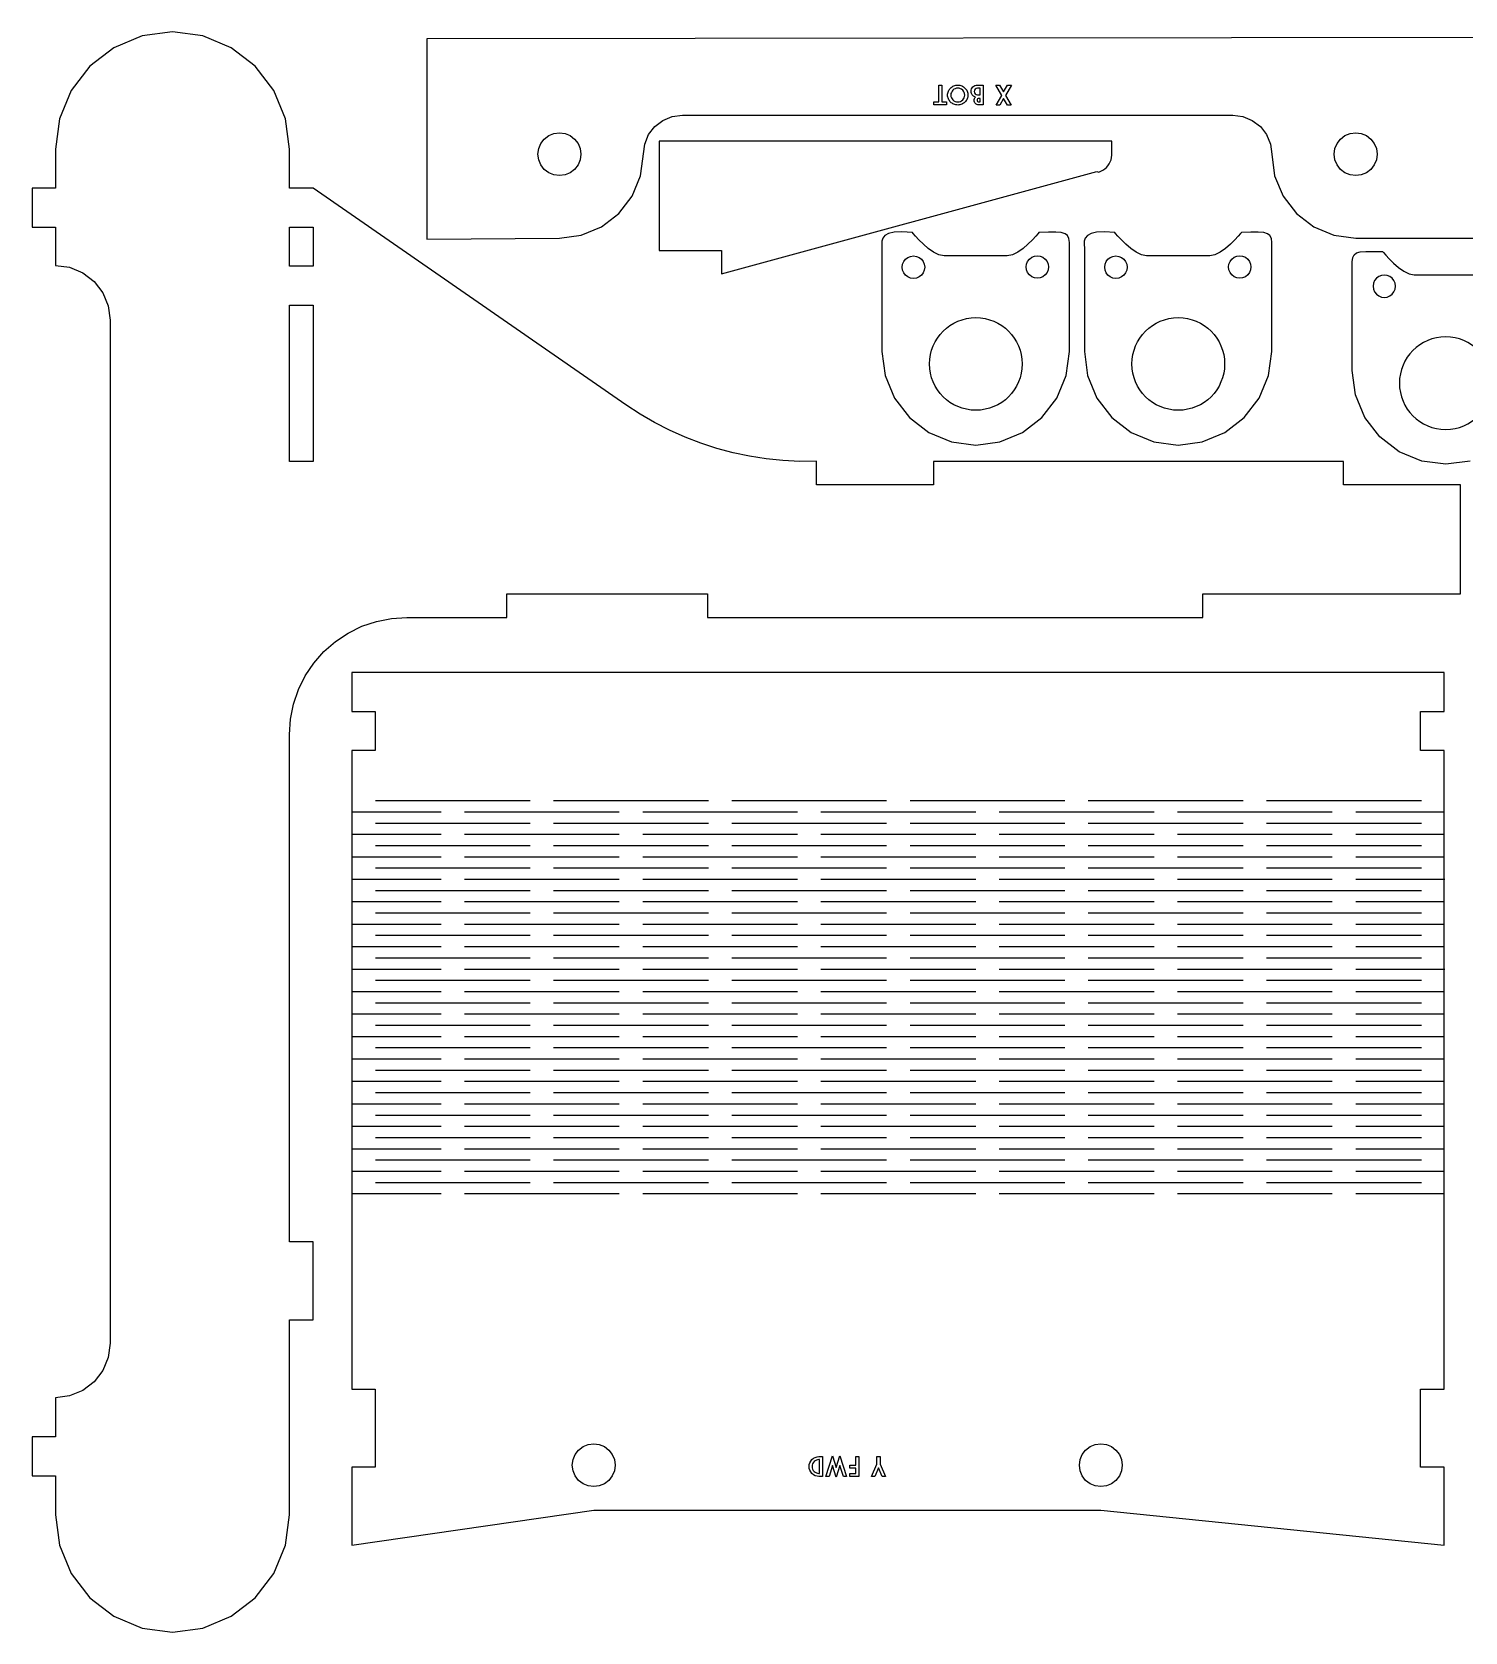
# Model space of a CAD drawing. Extents: x 3 to 288, y 3 to 208.
# Drawn here: x 3 to 186.6, y 2.5 to 207.5 of the extents above; entities that cross this region are included whole.
import ezdxf

# ---------------------------------------------------------------- set-up
doc = ezdxf.new("R2010")
doc.units = 0
doc.layers.add('Layer_1', color=7, linetype='CONTINUOUS')

msp = doc.modelspace()

# ---------------------------------------------------------------- linework, layer by layer
at = {"layer": 'Layer_1', "color": 7}
for p, q in [((20.999992, 207.500011), (17.117715, 206.988898)), ((24.882269, 206.988898), (20.999992, 207.500011)), ((13.499993, 205.490391), (10.393404, 203.106612)), ((17.117715, 206.988898), (13.499993, 205.490391)), ((28.499991, 205.490391), (24.882269, 206.988898)), ((31.606609, 203.106612), (28.499991, 205.490391)), ((193.570363, 206.777677), (53.569703, 206.617967)), ((53.569703, 206.617967), (53.569703, 180.93614)), ((10.393404, 203.106612), (8.009614, 200.000009)), ((33.99037, 200.000009), (31.606609, 203.106612)), ((8.009614, 200.000009), (6.511098, 196.382295)), ((35.488886, 196.382295), (33.99037, 200.000009)), ((119.145674, 198.548354), (119.145674, 200.684313)), ((119.145674, 200.684313), (119.531525, 200.684313)), ((119.531525, 200.684313), (119.531525, 198.548354)), ((120.287723, 199.423406), (120.287723, 199.423406)), ((122.477081, 199.423406), (122.477081, 199.423406)), ((124.097999, 200.698094), (124.864532, 200.698094)), ((124.47868, 200.312242), (124.097999, 200.312242)), ((124.097999, 199.45269), (124.47868, 199.45269)), ((124.47868, 198.980712), (124.277143, 198.980712)), ((124.47868, 200.03319), (124.47868, 200.312242)), ((124.47868, 199.45269), (124.47868, 200.03319)), ((124.47868, 199.45269), (124.47868, 199.45269)), ((124.47868, 198.548354), (124.47868, 198.980712)), ((124.47868, 198.980712), (124.47868, 198.980712)), ((124.864532, 200.698094), (124.864532, 198.162502)), ((124.864532, 200.698094), (124.864532, 200.698094)), ((126.482004, 200.696369), (126.943646, 200.698063)), ((127.217531, 199.375177), (126.482004, 200.696369)), ((126.502674, 198.145247), (127.217531, 199.375146)), ((126.943646, 200.698063), (127.465579, 199.816118)), ((127.465579, 198.989295), (126.98671, 198.145247)), ((127.217531, 199.375146), (127.217531, 199.375177)), ((127.465579, 199.816118), (127.975453, 200.698063)), ((127.954783, 198.145247), (127.465579, 198.989295)), ((128.461211, 200.698063), (127.713624, 199.375146)), ((127.713624, 199.375146), (128.416425, 198.145247)), ((127.975453, 200.698063), (128.461211, 200.698063)), ((85.021705, 196.675476), (86.315807, 196.845854)), ((86.315807, 196.845854), (156.815798, 196.845854)), ((118.511774, 198.148721), (118.511774, 198.548354)), ((118.511774, 198.548354), (119.145674, 198.548354)), ((120.165422, 198.148721), (118.511774, 198.148721)), ((119.531525, 198.548354), (120.165422, 198.548354)), ((120.165422, 198.548354), (120.165422, 198.148721)), ((120.165422, 198.148721), (120.165422, 198.148721)), ((124.277143, 198.548354), (124.47868, 198.548354)), ((124.864532, 198.162502), (124.277143, 198.162502)), ((126.98671, 198.145247), (126.502674, 198.145247)), ((128.416425, 198.145247), (127.954783, 198.145247)), ((156.815798, 196.845854), (158.109892, 196.675476)), ((6.511098, 196.382295), (5.999994, 192.50001)), ((35.99999, 192.50001), (35.488886, 196.382295)), ((81.985671, 194.345873), (82.780268, 195.381403)), ((82.780268, 195.381403), (83.815798, 196.175999)), ((83.815798, 196.175999), (85.021705, 196.675476)), ((158.109892, 196.675476), (159.315799, 196.175999)), ((159.315799, 196.175999), (160.351332, 195.381403)), ((160.351332, 195.381403), (161.145926, 194.345873)), ((80.949492, 189.063548), (81.486166, 193.139965)), ((81.486166, 193.139965), (81.985671, 194.345873)), ((141.318615, 193.496708), (83.318562, 193.496708)), ((83.318562, 193.496708), (83.321384, 179.497865)), ((141.318615, 191.996726), (141.318615, 193.496708)), ((161.145926, 194.345873), (161.645428, 193.139965)), ((161.645428, 193.139965), (161.8158, 191.845864)), ((5.999994, 192.50001), (5.999994, 187.500011)), ((35.99999, 187.500011), (35.99999, 192.50001)), ((140.991407, 190.610845), (141.123035, 190.868091)), ((141.123035, 190.868091), (141.222801, 191.139306)), ((141.222801, 191.139306), (141.289264, 191.420569)), ((141.289264, 191.420569), (141.321437, 191.70773)), ((141.321437, 191.70773), (141.318615, 191.996726)), ((161.8158, 191.845864), (162.182096, 189.063548)), ((79.875552, 186.470857), (80.949492, 189.063548)), ((91.319138, 176.496968), (139.3883, 189.621628)), ((139.3883, 189.621628), (139.667954, 189.548758)), ((139.6677, 189.54825), (139.936545, 189.654168)), ((139.936545, 189.654168), (140.190742, 189.791639)), ((140.190742, 189.791639), (140.426595, 189.958658)), ((140.426595, 189.958658), (140.640633, 190.152798)), ((140.640633, 190.152798), (140.829834, 190.371238)), ((140.829834, 190.371238), (140.991407, 190.610845)), ((162.182096, 189.063548), (163.256025, 186.470857)), ((5.999994, 187.500011), (3, 187.500011)), ((3, 187.500011), (3, 182.500007)), ((38.999984, 187.500011), (35.99999, 187.500011)), ((79.090046, 159.720771), (38.999984, 187.500011)), ((78.167205, 184.244462), (79.875552, 186.470857)), ((163.256025, 186.470857), (164.964401, 184.244462)), ((3, 182.500007), (5.999994, 182.500007)), ((5.999994, 182.500007), (5.999994, 177.600008)), ((73.348091, 181.462146), (75.940782, 182.536086)), ((75.940782, 182.536086), (78.167205, 184.244462)), ((164.964401, 184.244462), (167.190798, 182.536086)), ((167.190798, 182.536086), (169.783495, 181.462146)), ((53.569703, 180.93614), (70.565803, 181.09585)), ((70.565803, 181.09585), (73.348091, 181.462146)), ((169.783495, 181.462146), (172.565799, 181.09585)), ((172.565799, 181.09585), (193.570363, 181.09585)), ((83.321384, 179.497865), (91.318856, 179.497865)), ((91.318856, 179.497865), (91.319138, 176.496968)), ((111.883658, 179.818204), (111.883941, 173.076415)), ((123.883719, 178.833537), (119.829315, 178.833537)), ((127.938124, 178.833537), (123.883719, 178.833537)), ((135.883949, 166.576417), (135.883949, 179.818204)), ((137.812227, 179.818204), (137.812509, 173.076415)), ((149.812288, 178.83354), (145.757911, 178.83354)), ((153.866692, 178.83354), (149.812288, 178.83354)), ((161.812546, 166.576417), (161.812546, 179.818204)), ((5.999994, 177.600008), (7.811719, 177.361488)), ((7.811719, 177.361488), (9.500001, 176.662184)), ((9.500001, 176.662184), (10.949748, 175.549754)), ((172.126013, 164.113046), (172.126013, 177.354836)), ((180.071866, 176.370169), (184.126243, 176.370169)), ((184.126243, 176.370169), (188.180647, 176.370169)), ((10.949748, 175.549754), (12.062184, 174.100007)), ((12.062184, 174.100007), (12.761474, 172.411739)), ((12.761474, 172.411739), (13.000008, 170.600011)), ((111.883941, 173.076415), (111.883941, 167.076416)), ((137.812509, 173.076415), (137.812509, 167.076416)), ((13.000008, 170.600011), (13.000008, 39.500002)), ((111.883941, 167.076416), (111.883941, 166.576417)), ((111.883969, 166.576417), (112.292852, 163.470587)), ((135.475066, 163.470587), (135.883949, 166.576417)), ((137.812509, 167.076416), (137.812509, 166.576417)), ((137.812537, 166.576417), (138.221421, 163.470587)), ((161.403634, 163.470587), (161.812546, 166.576417)), ((172.534924, 161.007216), (172.126013, 164.113046)), ((112.292852, 163.470587), (113.491676, 160.576415)), ((134.27627, 160.576415), (135.475066, 163.470587)), ((138.221421, 163.470587), (139.420244, 160.576415)), ((160.204839, 160.576415), (161.403634, 163.470587)), ((113.491676, 160.576415), (115.39868, 158.091135)), ((132.369238, 158.091135), (134.27627, 160.576415)), ((139.420244, 160.576415), (141.327248, 158.091135)), ((158.297807, 158.091135), (160.204839, 160.576415)), ((173.733691, 158.113047), (172.534924, 161.007216)), ((80.895224, 158.539558), (79.090046, 159.720771)), ((82.760487, 157.45574), (80.895224, 158.539558)), ((115.39868, 158.091135), (117.883957, 156.184106)), ((129.883961, 156.184106), (132.369238, 158.091135)), ((141.327248, 158.091135), (143.812525, 156.184106)), ((155.81253, 156.184106), (158.297807, 158.091135)), ((175.640723, 155.627767), (173.733691, 158.113047)), ((84.680642, 156.472336), (82.760487, 157.45574)), ((86.650215, 155.59217), (84.680642, 156.472336)), ((117.883957, 156.184106), (120.778146, 154.985305)), ((126.9898, 154.985305), (129.883961, 156.184106)), ((143.812525, 156.184106), (146.706714, 154.985305)), ((152.918369, 154.985305), (155.81253, 156.184106)), ((88.663701, 154.817696), (86.650215, 155.59217)), ((90.715428, 154.151115), (88.663701, 154.817696)), ((92.799639, 153.594262), (90.715428, 154.151115)), ((120.778146, 154.985305), (123.883973, 154.576415)), ((123.883973, 154.576415), (126.9898, 154.985305)), ((146.706714, 154.985305), (149.812542, 154.576415)), ((149.812542, 154.576415), (152.918369, 154.985305)), ((178.126001, 153.720735), (175.640723, 155.627767)), ((94.910436, 153.148718), (92.799639, 153.594262)), ((97.041863, 152.815752), (94.910436, 153.148718)), ((99.187993, 152.596268), (97.041863, 152.815752)), ((101.342704, 152.490943), (99.187993, 152.596268)), ((103.499982, 152.500002), (101.342704, 152.490971)), ((103.499982, 149.500008), (103.499982, 152.500002)), ((171.000002, 152.490943), (118.49998, 152.490943)), ((118.49998, 152.490943), (118.49998, 149.500008)), ((171.000002, 149.500008), (171.000002, 152.490943)), ((181.020189, 152.521936), (178.126001, 153.720735)), ((184.126017, 152.113044), (181.020189, 152.521936)), ((187.231844, 152.521936), (184.126017, 152.113044)), ((118.49998, 149.500008), (103.499982, 149.500008)), ((186.000001, 149.500008), (171.000002, 149.500008)), ((186.000001, 135.500008), (186.000001, 149.500008)), ((63.828992, 132.500014), (63.828992, 135.500008)), ((63.828992, 135.500008), (89.510819, 135.500008)), ((89.510819, 135.500008), (89.510819, 132.500014)), ((152.999982, 135.49998), (186.000001, 135.500008)), ((152.999982, 132.500014), (152.999982, 135.49998)), ((43.499989, 130.490394), (45.259729, 131.358199)), ((45.259729, 131.358199), (47.117711, 131.988909)), ((47.117711, 131.988909), (49.0421, 132.371687)), ((49.0421, 132.371687), (50.999988, 132.500014)), ((50.999988, 132.500014), (63.828992, 132.500014)), ((89.510819, 132.500014), (152.999982, 132.500014)), ((40.3934, 128.106604), (41.868575, 129.400311)), ((41.868575, 129.400311), (43.499989, 130.490394)), ((39.099693, 126.631429), (40.3934, 128.106604)), ((38.00961, 125.000015), (39.099693, 126.631429)), ((183.881415, 125.424322), (43.982448, 125.424322)), ((43.982448, 125.424322), (43.982448, 120.42425)), ((183.881415, 120.42425), (183.881415, 125.424322)), ((36.511095, 121.382293), (37.141805, 123.240275)), ((37.141805, 123.240275), (38.00961, 125.000015)), ((36.128317, 119.457907), (36.511095, 121.382293)), ((35.99999, 117.500018), (36.128317, 119.457907)), ((43.982448, 120.42425), (46.979959, 120.42425)), ((46.979959, 120.42425), (46.979959, 115.424178)), ((180.883904, 115.424178), (180.883904, 120.42425)), ((180.883904, 120.42425), (183.881415, 120.42425)), ((35.99999, 52.500007), (35.99999, 117.500018)), ((46.979959, 115.424178), (43.982448, 115.424178)), ((43.982448, 115.424178), (43.982448, 110.424654)), ((183.881415, 115.424178), (180.883904, 115.424178)), ((183.881415, 110.424654), (183.881415, 115.424178)), ((43.982448, 110.423525), (43.982448, 58.623623)), ((183.881979, 58.623623), (183.881979, 110.423525)), ((43.982448, 58.623623), (43.982448, 33.623803)), ((183.881979, 33.623803), (183.881979, 58.623623)), ((38.999984, 52.500007), (35.99999, 52.500007)), ((38.999984, 42.500025), (38.999984, 52.500007)), ((35.99999, 17.500018), (35.99999, 42.500025)), ((35.99999, 42.500025), (38.999984, 42.500025)), ((13.000008, 39.500002), (12.761474, 37.688277)), ((12.761474, 37.688277), (12.062184, 36.000023)), ((12.062184, 36.000023), (10.949748, 34.550248)), ((9.500001, 33.437841), (7.811719, 32.738522)), ((10.949748, 34.550248), (9.500001, 33.437841)), ((43.982448, 33.623803), (46.979959, 33.623803)), ((46.979959, 33.623803), (46.979959, 23.623653)), ((180.884469, 23.623653), (180.884469, 33.623803)), ((180.884469, 33.623803), (183.881979, 33.623803)), ((7.811719, 32.738522), (5.999994, 32.500016)), ((5.999994, 32.500016), (5.999994, 27.499998)), ((5.999994, 27.499998), (3, 27.499998)), ((3, 27.499998), (3, 22.500008)), ((103.812913, 24.968871), (104.279725, 24.968871)), ((104.279725, 24.968871), (104.279725, 22.433279)), ((104.279725, 24.968871), (104.279725, 24.968871)), ((104.691414, 22.421223), (105.540629, 25.079113)), ((105.540629, 25.079113), (106.017774, 23.587388)), ((106.017774, 23.587388), (106.494921, 25.079113)), ((106.494921, 25.079113), (107.345858, 22.421223)), ((108.54992, 23.894), (108.54992, 24.968871)), ((108.54992, 24.968871), (108.937493, 24.968871)), ((108.937493, 24.968871), (108.937493, 22.433279)), ((111.219869, 24.004244), (111.219869, 24.968871)), ((111.219869, 24.968871), (111.662563, 24.968871)), ((111.662563, 24.968871), (111.662563, 24.004244)), ((46.979959, 23.623653), (43.982448, 23.623653)), ((43.982448, 23.623653), (43.982448, 13.62349)), ((103.893874, 24.58302), (103.812913, 24.58302)), ((103.812913, 22.817409), (103.893874, 22.817409)), ((103.893874, 22.817409), (103.893874, 24.58302)), ((103.893874, 22.817409), (103.893874, 22.817409)), ((105.540629, 23.814763), (105.096211, 22.421223)), ((106.017774, 22.319592), (105.540629, 23.814763)), ((106.494921, 23.814763), (106.017774, 22.319592)), ((106.941061, 22.421223), (106.494921, 23.814763)), ((107.762717, 23.508151), (107.762717, 23.894)), ((107.762717, 23.894), (108.54992, 23.894)), ((108.54992, 23.508151), (107.762717, 23.508151)), ((107.762717, 22.433279), (107.762717, 22.819131)), ((107.762717, 22.819131), (108.54992, 22.819131)), ((108.54992, 22.819131), (108.54992, 23.508151)), ((110.554965, 22.421223), (111.219869, 24.004244)), ((111.440355, 23.551215), (110.96321, 22.421223)), ((111.919224, 22.421223), (111.440355, 23.551215)), ((111.662563, 24.004244), (112.327467, 22.421223)), ((183.881979, 23.623653), (180.884469, 23.623653)), ((183.881979, 13.62349), (183.881979, 23.623653)), ((3, 22.500008), (5.999994, 22.500008)), ((5.999994, 22.500008), (5.999994, 17.500018)), ((104.279725, 22.433279), (103.812913, 22.433279)), ((105.096211, 22.421223), (104.691414, 22.421223)), ((107.345858, 22.421223), (106.941061, 22.421223)), ((106.941061, 22.421223), (106.941061, 22.421223)), ((108.937493, 22.433279), (107.762717, 22.433279)), ((108.937493, 22.433279), (108.937493, 22.433279)), ((110.96321, 22.421223), (110.554965, 22.421223)), ((112.327467, 22.421223), (111.919224, 22.421223)), ((112.327467, 22.421223), (112.327467, 22.421223)), ((5.999994, 17.500018), (6.511098, 13.617704)), ((35.488886, 13.617704), (35.99999, 17.500018)), ((43.982448, 13.62349), (74.960175, 18.123628)), ((74.960175, 18.123628), (139.913733, 18.123628)), ((139.913733, 18.123628), (183.881979, 13.62349)), ((6.511098, 13.617704), (8.009614, 10.000011)), ((33.99037, 10.000011), (35.488886, 13.617704)), ((8.009614, 10.000011), (10.393404, 6.893393)), ((31.606609, 6.893393), (33.99037, 10.000011)), ((10.393404, 6.893393), (13.499993, 4.509631)), ((28.499991, 4.509631), (31.606609, 6.893393)), ((13.499993, 4.509631), (17.117715, 3.011116)), ((24.882269, 3.011116), (28.499991, 4.509631)), ((17.117715, 3.011116), (20.999992, 2.500011)), ((20.999992, 2.500011), (24.882269, 3.011116))]:
    msp.add_line(p, q, dxfattribs=at)
at = {"layer": 'Layer_1', "color": 1}
for p, q in [((67.909499, 192.5576), (68.184243, 193.22085)), ((68.184243, 193.22085), (68.621264, 193.790403)), ((68.621264, 193.790403), (69.190816, 194.227424)), ((69.190816, 194.227424), (69.854067, 194.502167)), ((69.854067, 194.502167), (70.565803, 194.595865)), ((70.565803, 194.595865), (71.277567, 194.502167)), ((71.277567, 194.502167), (71.94079, 194.227424)), ((71.94079, 194.227424), (72.510342, 193.790403)), ((72.510342, 193.790403), (72.947363, 193.22085)), ((72.947363, 193.22085), (73.222107, 192.5576)), ((169.909501, 192.5576), (170.184228, 193.22085)), ((170.184228, 193.22085), (170.621254, 193.790403)), ((170.621254, 193.790403), (171.190799, 194.227424)), ((171.190799, 194.227424), (171.854046, 194.502167)), ((171.854046, 194.502167), (172.565799, 194.595865)), ((172.565799, 194.595865), (173.277553, 194.502167)), ((173.277553, 194.502167), (173.9408, 194.227424)), ((173.9408, 194.227424), (174.510342, 193.790403)), ((174.510342, 193.790403), (174.947368, 193.22085)), ((174.947368, 193.22085), (175.222095, 192.5576)), ((67.815801, 191.845864), (67.909499, 192.5576)), ((67.909499, 191.134099), (67.815801, 191.845864)), ((68.184243, 190.470849), (67.909499, 191.134099)), ((73.222107, 191.134099), (72.947363, 190.470849)), ((73.222107, 192.5576), (73.315805, 191.845864)), ((73.315805, 191.845864), (73.222107, 191.134099)), ((169.815804, 191.845864), (169.909501, 192.5576)), ((169.909501, 191.134099), (169.815804, 191.845864)), ((170.184228, 190.470849), (169.909501, 191.134099)), ((175.222095, 191.134099), (174.947368, 190.470849)), ((175.222095, 192.5576), (175.315795, 191.845864)), ((175.315795, 191.845864), (175.222095, 191.134099)), ((68.621264, 189.901324), (68.184243, 190.470849)), ((69.190816, 189.464275), (68.621264, 189.901324)), ((69.854067, 189.18956), (69.190816, 189.464275)), ((70.565803, 189.095862), (69.854067, 189.18956)), ((71.277567, 189.18956), (70.565803, 189.095862)), ((71.94079, 189.464275), (71.277567, 189.18956)), ((72.510342, 189.901324), (71.94079, 189.464275)), ((72.947363, 190.470849), (72.510342, 189.901324)), ((170.621254, 189.901324), (170.184228, 190.470849)), ((171.190799, 189.464275), (170.621254, 189.901324)), ((171.854046, 189.18956), (171.190799, 189.464275)), ((172.565799, 189.095862), (171.854046, 189.18956)), ((173.277553, 189.18956), (172.565799, 189.095862)), ((173.9408, 189.464275), (173.277553, 189.18956)), ((174.510342, 189.901324), (173.9408, 189.464275)), ((174.947368, 190.470849), (174.510342, 189.901324)), ((35.99999, 177.500076), (35.99999, 182.500078)), ((35.99999, 182.500078), (38.999984, 182.500078)), ((38.999984, 182.500078), (38.999984, 177.500076)), ((114.674582, 178.085721), (114.902844, 178.383223)), ((114.902844, 178.383223), (115.200334, 178.611496)), ((115.200334, 178.611496), (115.54679, 178.755)), ((115.54679, 178.755), (115.918561, 178.80392)), ((115.918561, 178.80392), (116.290333, 178.755)), ((116.290333, 178.755), (116.636789, 178.611496)), ((116.636789, 178.611496), (116.934307, 178.383223)), ((116.934307, 178.383223), (117.162569, 178.085721)), ((130.539281, 178.110667), (130.767571, 178.408166)), ((130.767571, 178.408166), (131.065061, 178.636438)), ((131.065061, 178.636438), (131.411489, 178.779943)), ((131.411489, 178.779943), (131.783288, 178.828863)), ((131.783288, 178.828863), (132.15506, 178.779943)), ((132.15506, 178.779943), (132.501488, 178.636438)), ((132.501488, 178.636438), (132.799006, 178.408166)), ((132.799006, 178.408166), (133.027268, 178.110667)), ((140.603151, 178.085724), (140.831412, 178.383223)), ((140.831412, 178.383223), (141.128902, 178.611496)), ((141.128902, 178.611496), (141.475358, 178.755)), ((141.475358, 178.755), (141.84713, 178.80392)), ((141.84713, 178.80392), (142.218929, 178.755)), ((142.218929, 178.755), (142.565357, 178.611496)), ((142.565357, 178.611496), (142.862876, 178.383223)), ((142.862876, 178.383223), (143.091137, 178.085724)), ((156.46785, 178.110667), (156.696139, 178.408169)), ((156.696139, 178.408169), (156.99363, 178.636438)), ((156.99363, 178.636438), (157.340057, 178.779946)), ((157.340057, 178.779946), (157.711857, 178.828866)), ((157.711857, 178.828866), (158.083628, 178.779946)), ((158.083628, 178.779946), (158.430084, 178.636438)), ((158.430084, 178.636438), (158.727575, 178.408169)), ((158.727575, 178.408169), (158.955864, 178.110667)), ((38.999984, 177.500076), (35.99999, 177.500076)), ((114.482163, 177.367508), (114.531072, 177.739285)), ((114.531072, 176.995731), (114.482163, 177.367508)), ((114.531072, 177.739285), (114.674582, 178.085721)), ((114.674582, 176.649284), (114.531072, 176.995731)), ((114.902844, 176.351782), (114.674582, 176.649284)), ((115.200334, 176.123512), (114.902844, 176.351782)), ((116.934307, 176.351782), (116.636789, 176.123512)), ((117.162569, 176.649284), (116.934307, 176.351782)), ((117.162569, 178.085721), (117.306079, 177.739285)), ((117.306079, 176.995731), (117.162569, 176.649284)), ((117.306079, 177.739285), (117.35496, 177.367508)), ((117.35496, 177.367508), (117.306079, 176.995731)), ((130.346862, 177.392451), (130.395771, 177.764228)), ((130.395771, 177.020674), (130.346862, 177.392451)), ((130.395771, 177.764228), (130.539281, 178.110667)), ((130.539281, 176.674229), (130.395771, 177.020674)), ((130.767571, 176.376727), (130.539281, 176.674229)), ((131.065061, 176.148455), (130.767571, 176.376727)), ((132.799006, 176.376727), (132.501488, 176.148455)), ((133.027268, 176.674229), (132.799006, 176.376727)), ((133.027268, 178.110667), (133.170778, 177.764228)), ((133.170778, 177.020674), (133.027268, 176.674229)), ((133.170778, 177.764228), (133.219687, 177.392451)), ((133.219687, 177.392451), (133.170778, 177.020674)), ((140.410732, 177.367508), (140.459641, 177.739285)), ((140.459641, 176.995731), (140.410732, 177.367508)), ((140.459641, 177.739285), (140.603151, 178.085724)), ((140.603151, 176.649284), (140.459641, 176.995731)), ((140.831412, 176.351782), (140.603151, 176.649284)), ((141.128902, 176.123512), (140.831412, 176.351782)), ((142.862876, 176.351782), (142.565357, 176.123512)), ((143.091137, 176.649284), (142.862876, 176.351782)), ((143.091137, 178.085724), (143.234647, 177.739285)), ((143.234647, 176.995731), (143.091137, 176.649284)), ((143.234647, 177.739285), (143.283556, 177.367508)), ((143.283556, 177.367508), (143.234647, 176.995731)), ((156.27543, 177.392451), (156.32434, 177.764228)), ((156.32434, 177.020674), (156.27543, 177.392451)), ((156.32434, 177.764228), (156.46785, 178.110667)), ((156.46785, 176.674229), (156.32434, 177.020674)), ((156.696139, 176.376727), (156.46785, 176.674229)), ((156.99363, 176.148455), (156.696139, 176.376727)), ((158.727575, 176.376727), (158.430084, 176.148455)), ((158.955864, 176.674229), (158.727575, 176.376727)), ((158.955864, 178.110667), (159.099346, 177.764228)), ((159.099346, 177.020674), (158.955864, 176.674229)), ((159.099346, 177.764228), (159.148283, 177.392451)), ((159.148283, 177.392451), (159.099346, 177.020674)), ((175.854902, 176.316575), (175.508474, 176.173067)), ((176.226701, 176.365495), (175.854902, 176.316575)), ((176.598473, 176.316575), (176.226701, 176.365495)), ((176.944929, 176.173067), (176.598473, 176.316575)), ((115.54679, 175.980005), (115.200334, 176.123512)), ((115.918561, 175.931084), (115.54679, 175.980005)), ((116.290333, 175.980005), (115.918561, 175.931084)), ((116.636789, 176.123512), (116.290333, 175.980005)), ((131.411489, 176.00495), (131.065061, 176.148455)), ((131.783288, 175.95603), (131.411489, 176.00495)), ((132.15506, 176.00495), (131.783288, 175.95603)), ((132.501488, 176.148455), (132.15506, 176.00495)), ((141.475358, 175.980005), (141.128902, 176.123512)), ((141.84713, 175.931084), (141.475358, 175.980005)), ((142.218929, 175.980005), (141.84713, 175.931084)), ((142.565357, 176.123512), (142.218929, 175.980005)), ((157.340057, 176.00495), (156.99363, 176.148455)), ((157.711857, 175.95603), (157.340057, 176.00495)), ((158.083628, 176.00495), (157.711857, 175.95603)), ((158.430084, 176.148455), (158.083628, 176.00495)), ((174.839212, 175.300857), (174.790303, 174.92908)), ((174.790303, 174.92908), (174.839212, 174.557303)), ((174.982694, 175.647296), (174.839212, 175.300857)), ((174.839212, 174.557303), (174.982694, 174.210858)), ((175.210984, 175.944798), (174.982694, 175.647296)), ((175.508474, 176.173067), (175.210984, 175.944798)), ((177.242419, 175.944798), (176.944929, 176.173067)), ((177.470681, 175.647296), (177.242419, 175.944798)), ((177.614191, 175.300857), (177.470681, 175.647296)), ((177.470681, 174.210858), (177.614191, 174.557303)), ((177.6631, 174.92908), (177.614191, 175.300857)), ((177.614191, 174.557303), (177.6631, 174.92908)), ((35.99999, 152.490971), (35.99999, 172.500078)), ((35.99999, 172.500078), (38.999984, 172.500078)), ((38.999984, 172.500078), (38.999984, 152.490999)), ((174.982694, 174.210858), (175.210984, 173.913356)), ((175.210984, 173.913356), (175.508474, 173.685087)), ((175.508474, 173.685087), (175.854902, 173.541579)), ((175.854902, 173.541579), (176.226701, 173.492662)), ((176.226701, 173.492662), (176.598473, 173.541579)), ((176.598473, 173.541579), (176.944929, 173.685087)), ((176.944929, 173.685087), (177.242419, 173.913356)), ((177.242419, 173.913356), (177.470681, 174.210858)), ((129.846228, 164.970056), (129.846228, 164.970056)), ((155.774825, 164.970056), (155.774825, 164.970056)), ((178.163734, 162.506685), (178.163734, 162.506685)), ((38.999984, 152.490999), (35.99999, 152.490999)), ((66.814988, 108.984793), (46.981652, 108.984793)), ((89.648318, 108.984793), (69.814982, 108.984793)), ((112.481648, 108.984793), (92.648312, 108.984793)), ((135.314978, 108.984793), (115.481642, 108.984793)), ((158.148308, 108.984793), (138.314972, 108.984793)), ((180.981638, 108.984793), (161.148302, 108.984793)), ((55.398309, 107.545905), (43.98163, 107.545905)), ((78.231639, 107.545905), (58.398303, 107.545905)), ((101.064969, 107.545905), (81.231633, 107.545905)), ((123.898299, 107.545905), (104.064963, 107.545905)), ((146.731629, 107.545905), (126.898321, 107.545905)), ((169.564987, 107.545905), (149.731651, 107.545905)), ((183.881302, 107.545905), (172.564529, 107.545905)), ((55.398309, 104.668128), (43.98163, 104.668128)), ((66.814988, 106.107015), (46.981652, 106.107015)), ((78.231639, 104.668128), (58.398303, 104.668128)), ((89.648318, 106.107015), (69.814982, 106.107015)), ((101.064969, 104.668128), (81.231633, 104.668128)), ((112.481648, 106.107015), (92.648312, 106.107015)), ((123.898299, 104.668128), (104.064963, 104.668128)), ((135.314978, 106.107015), (115.481642, 106.107015)), ((146.731629, 104.668128), (126.898321, 104.668128)), ((158.148308, 106.107015), (138.314972, 106.107015)), ((169.564987, 104.668128), (149.731651, 104.668128)), ((180.981638, 106.107015), (161.148302, 106.107015)), ((183.868743, 104.668128), (172.564473, 104.668128)), ((66.814988, 103.229237), (46.981652, 103.229237)), ((89.648318, 103.229237), (69.814982, 103.229237)), ((112.481648, 103.229237), (92.648312, 103.229237)), ((135.314978, 103.229237), (115.481642, 103.229237)), ((158.148308, 103.229237), (138.314972, 103.229237)), ((180.981638, 103.229237), (161.148302, 103.229237)), ((55.398309, 101.79035), (43.98163, 101.79035)), ((78.231639, 101.79035), (58.398303, 101.79035)), ((101.064969, 101.79035), (81.231633, 101.79035)), ((123.898299, 101.79035), (104.064963, 101.79035)), ((146.731629, 101.79035), (126.898321, 101.79035)), ((169.564987, 101.79035), (149.731651, 101.79035)), ((183.856212, 101.79035), (172.564417, 101.79035)), ((55.398309, 98.912572), (43.98163, 98.912572)), ((66.814988, 100.35146), (46.981652, 100.35146)), ((78.231639, 98.912572), (58.398303, 98.912572)), ((89.648318, 100.35146), (69.814982, 100.35146)), ((101.064969, 98.912572), (81.231633, 98.912572)), ((112.481648, 100.35146), (92.648312, 100.35146)), ((123.898299, 98.912572), (104.064963, 98.912572)), ((135.314978, 100.35146), (115.481642, 100.35146)), ((146.731629, 98.912572), (126.898321, 98.912572)), ((158.148308, 100.35146), (138.314972, 100.35146)), ((169.564987, 98.912572), (149.731651, 98.912572)), ((180.981638, 100.35146), (161.148302, 100.35146)), ((183.981632, 98.912572), (172.564981, 98.912572)), ((66.814988, 97.473682), (46.981652, 97.473682)), ((89.648318, 97.473682), (69.814982, 97.473682)), ((112.481648, 97.473682), (92.648312, 97.473682)), ((135.314978, 97.473682), (115.481642, 97.473682)), ((158.148308, 97.473682), (138.314972, 97.473682)), ((180.981638, 97.473682), (161.148302, 97.473682)), ((55.398309, 96.034795), (43.98163, 96.034795)), ((66.814988, 94.595904), (46.981652, 94.595904)), ((78.231639, 96.034795), (58.398303, 96.034795)), ((89.648318, 94.595904), (69.814982, 94.595904)), ((101.064969, 96.034795), (81.231633, 96.034795)), ((112.481648, 94.595904), (92.648312, 94.595904)), ((123.898299, 96.034795), (104.064963, 96.034795)), ((135.314978, 94.595904), (115.481642, 94.595904)), ((146.731629, 96.034795), (126.898321, 96.034795)), ((158.148308, 94.595904), (138.314972, 94.595904)), ((169.564987, 96.034795), (149.731651, 96.034795)), ((180.981638, 94.595904), (161.148302, 94.595904)), ((183.881302, 96.034795), (172.564529, 96.034795)), ((55.398309, 93.157017), (43.98163, 93.157017)), ((78.231639, 93.157017), (58.398303, 93.157017)), ((101.064969, 93.157017), (81.231633, 93.157017)), ((123.898299, 93.157017), (104.064963, 93.157017)), ((146.731629, 93.157017), (126.898321, 93.157017)), ((169.564987, 93.157017), (149.731651, 93.157017)), ((183.91864, 93.157017), (172.564981, 93.157017)), ((55.398309, 90.279239), (43.98163, 90.279239)), ((66.814988, 91.718127), (46.981652, 91.718127)), ((78.231639, 90.279239), (58.398303, 90.279239)), ((89.648318, 91.718127), (69.814982, 91.718127)), ((101.064969, 90.279239), (81.231633, 90.279239)), ((112.481648, 91.718127), (92.648312, 91.718127)), ((123.898299, 90.279239), (104.064963, 90.279239)), ((135.314978, 91.718127), (115.481642, 91.718127)), ((146.731629, 90.279239), (126.898321, 90.279239)), ((158.148308, 91.718127), (138.314972, 91.718127)), ((169.564987, 90.279239), (149.731651, 90.279239)), ((180.981638, 91.718127), (161.148302, 91.718127)), ((183.906363, 90.279239), (172.564642, 90.279239)), ((66.814988, 88.840349), (46.981652, 88.840349)), ((89.648318, 88.840349), (69.814982, 88.840349)), ((112.481648, 88.840349), (92.648312, 88.840349)), ((135.314978, 88.840349), (115.481642, 88.840349)), ((158.148308, 88.840349), (138.314972, 88.840349)), ((180.981638, 88.840349), (161.148302, 88.840349)), ((55.398309, 87.401462), (43.98163, 87.401462)), ((78.231639, 87.401462), (58.398303, 87.401462)), ((101.064969, 87.401462), (81.231633, 87.401462)), ((123.898299, 87.401462), (104.064963, 87.401462)), ((146.731629, 87.401462), (126.898321, 87.401462)), ((169.564987, 87.401462), (149.731651, 87.401462)), ((183.981632, 87.401462), (172.564981, 87.401462)), ((55.398309, 84.523684), (43.98163, 84.523684)), ((66.814988, 85.962571), (46.981652, 85.962571)), ((78.231639, 84.523684), (58.398303, 84.523684)), ((89.648318, 85.962571), (69.814982, 85.962571)), ((101.064969, 84.523684), (81.231633, 84.523684)), ((112.481648, 85.962571), (92.648312, 85.962571)), ((123.898299, 84.523684), (104.064963, 84.523684)), ((135.314978, 85.962571), (115.481642, 85.962571)), ((146.731629, 84.523684), (126.898321, 84.523684)), ((158.148308, 85.962571), (138.314972, 85.962571)), ((169.564987, 84.523684), (149.731651, 84.523684)), ((180.981638, 85.962571), (161.148302, 85.962571)), ((183.906363, 84.523684), (172.564642, 84.523684)), ((66.814988, 83.084794), (46.981652, 83.084794)), ((89.648318, 83.084794), (69.814982, 83.084794)), ((112.481648, 83.084794), (92.648312, 83.084794)), ((135.314978, 83.084794), (115.481642, 83.084794)), ((158.148308, 83.084794), (138.314972, 83.084794)), ((180.981638, 83.084794), (161.148302, 83.084794)), ((55.398309, 81.645906), (43.98163, 81.645906)), ((66.814988, 80.207016), (46.981652, 80.207016)), ((78.231639, 81.645906), (58.398303, 81.645906)), ((89.648318, 80.207016), (69.814982, 80.207016)), ((101.064969, 81.645906), (81.231633, 81.645906)), ((112.481648, 80.207016), (92.648312, 80.207016)), ((123.898299, 81.645906), (104.064963, 81.645906)), ((135.314978, 80.207016), (115.481642, 80.207016)), ((146.731629, 81.645906), (126.898321, 81.645906)), ((158.148308, 80.207016), (138.314972, 80.207016)), ((169.564987, 81.645906), (149.731651, 81.645906)), ((180.981638, 80.207016), (161.148302, 80.207016)), ((183.868743, 81.645906), (172.564473, 81.645906)), ((55.398309, 78.768129), (43.98163, 78.768129)), ((78.231639, 78.768129), (58.398303, 78.768129)), ((101.064969, 78.768129), (81.231633, 78.768129)), ((123.898299, 78.768129), (104.064963, 78.768129)), ((146.731629, 78.768129), (126.898321, 78.768129)), ((169.564987, 78.768129), (149.731651, 78.768129)), ((183.893833, 78.768129), (172.564586, 78.768129)), ((55.398309, 75.890351), (43.98163, 75.890351)), ((66.814988, 77.329238), (46.981652, 77.329238)), ((78.231639, 75.890351), (58.398303, 75.890351)), ((89.648318, 77.329238), (69.814982, 77.329238)), ((101.064969, 75.890351), (81.231633, 75.890351)), ((112.481648, 77.329238), (92.648312, 77.329238)), ((123.898299, 75.890351), (104.064963, 75.890351)), ((135.314978, 77.329238), (115.481642, 77.329238)), ((146.731629, 75.890351), (126.898321, 75.890351)), ((158.148308, 77.329238), (138.314972, 77.329238)), ((169.564987, 75.890351), (149.731651, 75.890351)), ((180.981638, 77.329238), (161.148302, 77.329238)), ((183.906363, 75.890351), (172.564642, 75.890351)), ((66.814988, 74.451461), (46.981652, 74.451461)), ((89.648318, 74.451461), (69.814982, 74.451461)), ((112.481648, 74.451461), (92.648312, 74.451461)), ((135.314978, 74.451461), (115.481642, 74.451461)), ((158.148308, 74.451461), (138.314972, 74.451461)), ((180.981638, 74.451461), (161.148302, 74.451461)), ((55.398309, 73.012573), (43.98163, 73.012573)), ((78.231639, 73.012573), (58.398303, 73.012573)), ((101.064969, 73.012573), (81.231633, 73.012573)), ((123.898299, 73.012573), (104.064963, 73.012573)), ((146.731629, 73.012573), (126.898321, 73.012573)), ((169.564987, 73.012573), (149.731651, 73.012573)), ((183.881302, 73.012573), (172.564529, 73.012573)), ((55.398309, 70.134796), (43.98163, 70.134796)), ((66.814988, 71.573683), (46.981652, 71.573683)), ((78.231639, 70.134796), (58.398303, 70.134796)), ((89.648318, 71.573683), (69.814982, 71.573683)), ((101.064969, 70.134796), (81.231633, 70.134796)), ((112.481648, 71.573683), (92.648312, 71.573683)), ((123.898299, 70.134796), (104.064963, 70.134796)), ((135.314978, 71.573683), (115.481642, 71.573683)), ((146.731629, 70.134796), (126.898321, 70.134796)), ((158.148308, 71.573683), (138.314972, 71.573683)), ((169.564987, 70.134796), (149.731651, 70.134796)), ((180.981638, 71.573683), (161.148302, 71.573683)), ((183.893833, 70.134796), (172.564586, 70.134796)), ((66.814988, 68.695905), (46.981652, 68.695905)), ((89.648318, 68.695905), (69.814982, 68.695905)), ((112.481648, 68.695905), (92.648312, 68.695905)), ((135.314978, 68.695905), (115.481642, 68.695905)), ((158.148308, 68.695905), (138.314972, 68.695905)), ((180.981638, 68.695905), (161.148302, 68.695905)), ((55.398309, 67.257021), (43.98163, 67.257021)), ((66.814988, 65.81813), (46.981652, 65.81813)), ((78.231639, 67.257021), (58.398303, 67.257021)), ((89.648318, 65.81813), (69.814982, 65.81813)), ((101.064969, 67.257021), (81.231633, 67.257021)), ((112.481648, 65.81813), (92.648312, 65.81813)), ((123.898299, 67.257021), (104.064963, 67.257021)), ((135.314978, 65.81813), (115.481642, 65.81813)), ((146.731629, 67.257021), (126.898321, 67.257021)), ((158.148308, 65.81813), (138.314972, 65.81813)), ((169.564987, 67.257021), (149.731651, 67.257021)), ((180.981638, 65.81813), (161.148302, 65.81813)), ((183.906363, 67.257021), (172.564642, 67.257021)), ((55.398309, 64.379243), (43.98163, 64.379243)), ((78.231639, 64.379243), (58.398303, 64.379243)), ((101.064969, 64.379243), (81.231633, 64.379243)), ((123.898299, 64.379243), (104.064963, 64.379243)), ((146.731629, 64.379243), (126.898321, 64.379243)), ((169.564987, 64.379243), (149.731651, 64.379243)), ((183.906363, 64.379243), (172.564642, 64.379243)), ((55.398309, 61.501465), (43.98163, 61.501465)), ((66.814988, 62.940353), (46.981652, 62.940353)), ((78.231639, 61.501465), (58.398303, 61.501465)), ((89.648318, 62.940353), (69.814982, 62.940353)), ((101.064969, 61.501465), (81.231633, 61.501465)), ((112.481648, 62.940353), (92.648312, 62.940353)), ((123.898299, 61.501465), (104.064963, 61.501465)), ((135.314978, 62.940353), (115.481642, 62.940353)), ((146.731629, 61.501465), (126.898321, 61.501465)), ((158.148308, 62.940353), (138.314972, 62.940353)), ((169.564987, 61.501465), (149.731651, 61.501465)), ((180.981638, 62.940353), (161.148302, 62.940353)), ((183.881302, 61.501465), (172.564529, 61.501465)), ((66.814988, 60.062575), (46.981652, 60.062575)), ((89.648318, 60.062575), (69.814982, 60.062575)), ((112.481648, 60.062575), (92.648312, 60.062575)), ((135.314978, 60.062575), (115.481642, 60.062575)), ((158.148308, 60.062575), (138.314972, 60.062575)), ((180.981638, 60.062575), (161.148302, 60.062575)), ((55.398309, 58.623688), (43.98163, 58.623688)), ((78.231639, 58.623688), (58.398303, 58.623688)), ((101.064969, 58.623688), (81.231633, 58.623688)), ((123.898299, 58.623688), (104.064963, 58.623688)), ((146.731629, 58.623688), (126.898321, 58.623688)), ((169.564987, 58.623688), (149.731651, 58.623688)), ((183.868743, 58.623688), (172.564473, 58.623688)), ((72.305113, 24.585424), (72.579631, 25.248672)), ((72.579631, 25.248672), (73.016341, 25.818216)), ((73.016341, 25.818216), (73.585471, 26.255243)), ((73.585471, 26.255243), (74.24827, 26.529969)), ((74.24827, 26.529969), (74.959498, 26.623673)), ((74.959498, 26.623673), (75.670754, 26.529969)), ((75.670754, 26.529969), (76.333525, 26.255243)), ((76.333525, 26.255243), (76.902654, 25.818216)), ((76.902654, 25.818216), (77.339365, 25.248672)), ((77.339365, 25.248672), (77.613911, 24.585424)), ((137.258671, 24.585424), (137.533216, 25.248672)), ((137.533216, 25.248672), (137.969927, 25.818216)), ((137.969927, 25.818216), (138.539056, 26.255243)), ((138.539056, 26.255243), (139.201855, 26.529969)), ((139.201855, 26.529969), (139.913083, 26.623673)), ((139.913083, 26.623673), (140.62434, 26.529972)), ((140.62434, 26.529972), (141.287111, 26.255246)), ((141.287111, 26.255246), (141.85624, 25.818222)), ((141.85624, 25.818222), (142.292951, 25.248678)), ((142.292951, 25.248678), (142.567496, 24.585427)), ((72.211472, 23.873671), (72.305113, 24.585424)), ((72.305113, 23.161918), (72.211472, 23.873671)), ((72.579631, 22.49867), (72.305113, 23.161918)), ((77.613911, 23.161918), (77.339365, 22.49867)), ((77.613911, 24.585424), (77.707524, 23.873671)), ((77.707524, 23.873671), (77.613911, 23.161918)), ((137.165057, 23.873671), (137.258671, 24.585424)), ((137.258671, 23.161918), (137.165057, 23.873671)), ((137.533216, 22.49867), (137.258671, 23.161918)), ((142.567496, 23.161921), (142.292951, 22.498673)), ((142.567496, 24.585427), (142.661109, 23.873677)), ((142.661109, 23.873677), (142.567496, 23.161921)), ((73.016341, 21.929126), (72.579631, 22.49867)), ((73.585471, 21.492099), (73.016341, 21.929126)), ((74.24827, 21.217373), (73.585471, 21.492099)), ((74.959498, 21.12367), (74.24827, 21.217373)), ((75.670754, 21.217373), (74.959498, 21.12367)), ((76.333525, 21.492099), (75.670754, 21.217373)), ((76.902654, 21.929126), (76.333525, 21.492099)), ((77.339365, 22.49867), (76.902654, 21.929126)), ((137.969927, 21.929126), (137.533216, 22.49867)), ((138.539056, 21.492099), (137.969927, 21.929126)), ((139.201855, 21.217373), (138.539056, 21.492099)), ((139.913083, 21.12367), (139.201855, 21.217373)), ((140.62434, 21.217373), (139.913083, 21.12367)), ((141.287111, 21.492105), (140.62434, 21.217379)), ((141.85624, 21.929129), (141.287111, 21.492105)), ((142.292951, 22.498673), (141.85624, 21.929129))]:
    msp.add_line(p, q, dxfattribs=at)
at = {"layer": 'Layer_1', "color": 7}
for points in [[(120.287723, 199.423406), (120.287723, 199.600256), (120.322173, 199.766195), (120.391075, 199.921224)], [(120.391075, 198.925592), (120.322173, 199.08177), (120.287723, 199.247708), (120.287723, 199.423406)], [(120.391075, 199.921224), (120.458829, 200.075104), (120.551847, 200.209463), (120.670128, 200.324299)], [(120.670128, 198.517349), (120.551847, 198.632185), (120.458829, 198.768266), (120.391075, 198.925592)], [(120.670128, 200.324299), (120.788409, 200.439135), (120.926213, 200.53043), (121.083538, 200.598184)], [(120.775202, 199.769639), (120.729268, 199.661693), (120.706301, 199.546282), (120.706301, 199.423406)], [(120.706301, 199.423406), (120.706301, 199.300532), (120.729268, 199.185696), (120.775202, 199.078897)], [(120.964683, 200.050414), (120.884297, 199.970029), (120.821137, 199.876438), (120.775202, 199.769639)], [(120.775202, 199.078897), (120.821137, 198.970951), (120.884297, 198.87736), (120.964683, 198.798123)], [(121.245458, 200.238173), (121.137512, 200.192239), (121.04392, 200.129652), (120.964683, 200.050414)], [(121.083538, 200.598184), (121.240864, 200.664791), (121.409674, 200.698094), (121.589969, 200.698094)], [(121.589969, 200.305351), (121.468241, 200.305351), (121.353404, 200.282958), (121.245458, 200.238173)], [(121.589969, 200.698094), (121.77141, 200.698094), (121.940793, 200.664791), (122.098119, 200.598184)], [(121.9362, 200.238173), (121.828253, 200.282958), (121.712843, 200.305351), (121.589969, 200.305351)], [(122.218698, 200.050414), (122.138312, 200.129652), (122.044146, 200.192239), (121.9362, 200.238173)], [(122.098119, 200.598184), (122.255447, 200.53043), (122.393251, 200.439135), (122.511532, 200.324299)], [(122.40818, 199.769639), (122.362245, 199.876438), (122.299085, 199.970029), (122.218698, 200.050414)], [(122.218698, 198.798123), (122.299085, 198.87736), (122.362245, 198.970951), (122.40818, 199.078897)], [(122.477081, 199.423406), (122.477081, 199.546282), (122.454114, 199.661693), (122.40818, 199.769639)], [(122.40818, 199.078897), (122.454114, 199.185696), (122.477081, 199.300532), (122.477081, 199.423406)], [(122.511532, 200.324299), (122.629813, 200.209463), (122.723405, 200.075104), (122.792307, 199.921224)], [(122.792307, 198.925592), (122.723405, 198.768266), (122.629813, 198.632185), (122.511532, 198.517349)], [(122.792307, 199.921224), (122.860061, 199.766195), (122.893938, 199.600256), (122.893938, 199.423406)], [(122.893938, 199.423406), (122.893938, 199.247708), (122.860061, 199.08177), (122.792307, 198.925592)], [(123.307348, 199.907443), (123.307348, 200.125632), (123.384863, 200.312242), (123.539893, 200.467273)], [(123.538169, 199.347615), (123.384288, 199.502644), (123.307348, 199.689253), (123.307348, 199.907443)], [(123.85684, 199.151245), (123.739707, 199.187992), (123.633483, 199.253449), (123.538169, 199.347615)], [(123.539893, 200.467273), (123.693774, 200.621153), (123.879809, 200.698094), (124.097999, 200.698094)], [(123.812054, 200.186496), (123.732818, 200.101517), (123.693199, 199.999886), (123.693199, 199.881605)], [(123.693199, 199.881605), (123.693199, 199.764472), (123.732818, 199.663989), (123.812054, 199.580158)], [(123.693199, 198.744724), (123.693199, 198.903197), (123.747746, 199.038704), (123.85684, 199.151245)], [(124.097999, 200.312242), (123.986606, 200.312242), (123.891291, 200.270327), (123.812054, 200.186496)], [(123.812054, 199.580158), (123.891291, 199.495179), (123.986606, 199.45269), (124.097999, 199.45269)], [(124.137618, 198.9187), (124.098573, 198.87621), (124.079051, 198.824534), (124.079051, 198.763672)], [(124.277143, 198.980712), (124.222021, 198.980712), (124.175512, 198.960041), (124.137618, 198.9187)], [(121.083538, 198.245185), (120.926213, 198.311789), (120.788409, 198.402511), (120.670128, 198.517349)], [(120.964683, 198.798123), (121.04392, 198.717737), (121.137512, 198.655151), (121.245458, 198.610366)], [(121.589969, 198.145278), (121.409674, 198.145278), (121.240864, 198.17858), (121.083538, 198.245185)], [(121.245458, 198.610366), (121.353404, 198.565579), (121.468241, 198.543186), (121.589969, 198.543186)], [(121.589969, 198.543186), (121.712843, 198.543186), (121.828253, 198.565579), (121.9362, 198.610366)], [(122.098119, 198.245185), (121.940793, 198.17858), (121.77141, 198.145278), (121.589969, 198.145278)], [(121.9362, 198.610366), (122.044146, 198.655151), (122.138312, 198.717737), (122.218698, 198.798123)], [(122.511532, 198.517349), (122.393251, 198.402511), (122.255447, 198.311789), (122.098119, 198.245185)], [(123.863732, 198.333035), (123.750044, 198.446723), (123.693199, 198.583953), (123.693199, 198.744724)], [(124.277143, 198.162502), (124.115224, 198.162502), (123.977421, 198.219346), (123.863732, 198.333035)], [(124.079051, 198.763672), (124.079051, 198.703958), (124.098573, 198.65343), (124.137618, 198.612088)], [(124.137618, 198.612088), (124.175512, 198.569598), (124.222021, 198.548354), (124.277143, 198.548354)], [(115.774938, 181.830136), (111.732303, 182.189066), (111.762218, 181.020804), (111.883658, 179.818204)], [(119.829315, 178.833537), (118.171372, 178.833537), (115.774938, 181.830136), (115.774938, 181.830136)], [(131.992528, 181.830136), (131.992528, 181.830136), (129.596066, 178.833537), (127.938124, 178.833537)], [(135.883949, 179.818204), (135.984053, 181.979426), (135.640561, 181.894144), (131.992528, 181.830136)], [(141.703507, 181.830136), (137.660899, 182.189066), (137.690787, 181.020807), (137.812227, 179.818204)], [(145.757911, 178.83354), (144.09994, 178.83354), (141.703507, 181.830136), (141.703507, 181.830136)], [(157.921096, 181.830136), (157.921096, 181.830136), (155.524635, 178.83354), (153.866692, 178.83354)], [(161.812546, 179.818204), (161.912622, 181.979426), (161.569129, 181.894146), (157.921096, 181.830136)], [(172.126013, 177.354836), (172.025937, 179.516055), (172.369429, 179.430775), (176.017462, 179.366765)], [(176.017462, 179.366765), (176.017462, 179.366765), (178.413895, 176.370169), (180.071866, 176.370169)], [(102.91719, 24.596801), (103.164088, 24.844848), (103.462662, 24.968871), (103.812913, 24.968871)], [(102.54512, 23.701075), (102.54512, 24.050179), (102.669143, 24.348754), (102.91719, 24.596801)], [(102.91719, 22.80535), (102.669143, 23.052249), (102.54512, 23.350824), (102.54512, 23.701075)], [(103.812913, 22.433279), (103.462662, 22.433279), (103.164088, 22.557303), (102.91719, 22.80535)], [(103.189351, 24.324637), (103.015948, 24.152383), (102.929247, 23.94453), (102.929247, 23.701075)], [(102.929247, 23.701075), (102.929247, 23.456473), (103.015948, 23.248045), (103.189351, 23.075789)], [(103.812913, 24.58302), (103.56946, 24.58302), (103.361607, 24.496892), (103.189351, 24.324637)], [(103.189351, 23.075789), (103.361607, 22.903536), (103.56946, 22.817409), (103.812913, 22.817409)]]:
    msp.add_open_spline(points, degree=3, dxfattribs=at)
at = {"layer": 'Layer_1', "color": 1}
for points in [[(117.973732, 164.970056), (117.973732, 168.248555), (120.631475, 170.906307), (123.909994, 170.906307)], [(123.909994, 170.906307), (127.188485, 170.906307), (129.846228, 168.248555), (129.846228, 164.970056)], [(143.9023, 164.970056), (143.9023, 168.248555), (146.560043, 170.906307), (149.838562, 170.906307)], [(149.838562, 170.906307), (153.117053, 170.906307), (155.774825, 168.248555), (155.774825, 164.970056)], [(184.099996, 168.442939), (180.821477, 168.442939), (178.163734, 165.785187), (178.163734, 162.506685)], [(190.036258, 162.506685), (190.036258, 165.785187), (187.378487, 168.442939), (184.099996, 168.442939)], [(123.909994, 159.033794), (120.631475, 159.033794), (117.973732, 161.691545), (117.973732, 164.970056)], [(129.846228, 164.970056), (129.846228, 161.691545), (127.188485, 159.033794), (123.909994, 159.033794)], [(149.838562, 159.033794), (146.560043, 159.033794), (143.9023, 161.691545), (143.9023, 164.970056)], [(155.774825, 164.970056), (155.774825, 161.691545), (153.117053, 159.033794), (149.838562, 159.033794)], [(178.163734, 162.506685), (178.163734, 159.228174), (180.821477, 156.570425), (184.099996, 156.570425)], [(184.099996, 156.570425), (187.378487, 156.570425), (190.036258, 159.228174), (190.036258, 162.506685)]]:
    msp.add_open_spline(points, degree=3, dxfattribs=at)

doc.saveas('drawing.dxf')
